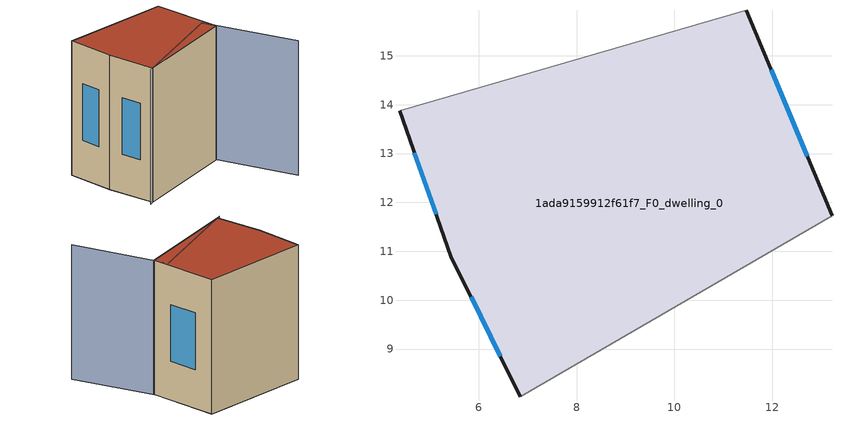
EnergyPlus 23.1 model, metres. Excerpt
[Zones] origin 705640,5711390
1ada9159912f61f7_F0_dwelling_0
 floor ground (EU_floor_Construction): 13.22,11.73 11.47,15.93 4.37,13.87 5.43,10.9 6.85,8.03 z0
 wall outside (EU_wall_Construction): 11.47,15.93 13.22,11.73 / 6.85,8.03 5.43,10.9 4.37,13.87 z0:9
 wall adiabatic (EU_wall_Construction): 4.37,13.87 11.47,15.93 / 13.22,11.73 6.85,8.03 z0:9
 window (EU_Window_Construction): 5.12,11.76 4.68,13.01 / 11.98,14.72 12.72,12.94 / 6.44,8.86 5.84,10.07 z2.6:6.4
 roof outside (EU_roof_Construction): 11.47,15.93 13.22,11.73 6.85,8.03 5.43,10.9 4.37,13.87 z9
shading: 6.61,7.84 12.63,12.49 / 12.63,12.49 16.59,7.36 z0:9
[Building]
EU S2 Campaign: North Axis=0; Terrain=City; Solar Distribution=FullExterior
[Site:Location]
London: Latitude=51.5; Longitude=-0.5; Time Zone=0; Elevation=25
[SizingPeriod:WeatherFileDays]
AnnualSizingPeriod: Begin Month=1; Begin Day of Month=1; End Month=12; End Day of Month=31; Day of Week for Start Day=Monday; Use Weather File Daylight Saving Period=No; Use Weather File Rain and Snow Indicators=No
[MATERIAL]
EU_InternalMass_Material: Roughness=MediumRough; Thickness=0.1; Conductivity=1; Density=1800; Specific Heat=900; Thermal Absorptance=0.9; Solar Absorptance=0.7; Visible Absorptance=0.7
[MATERIAL:NOMASS] Roughness=MediumRough; Thermal Absorptance=0.9; Solar Absorptance=0.7; Visible Absorptance=0.7
Name | Thermal Resistance
EU_wall_NoMass | 0.724719
EU_roof_NoMass | 2.98947
EU_floor_NoMass | 2.39157
[WINDOWMATERIAL:SIMPLEGLAZINGSYSTEM]
EU_Window_SimpleGlazing: UFactor=2.63425; Solar Heat Gain Coefficient=0.76; Visible Transmittance=0.76
[CONSTRUCTION]
EU_wall_Construction: EU_wall_NoMass
EU_roof_Construction: EU_roof_NoMass
EU_floor_Construction: EU_floor_NoMass
EU_InternalMass_Construction: EU_InternalMass_Material
EU_Window_Construction: EU_Window_SimpleGlazing
[ZONE]
1ada9159912f61f7_F0_dwelling_0: Type=1; Multiplier=1; Ceiling Height=autocalculate; Volume=364.871; Floor Area=autocalculate; Part of Total Floor Area=Yes
[INTERNALMASS]
1ada9159912f61f7_F0_dwelling_0_EU_InternalMass: Construction=EU_InternalMass_Construction; Zone or ZoneList=1ada9159912f61f7_F0_dwelling_0; Surface Area=40.5414
[OTHEREQUIPMENT]
EU_Step8_InternalGain_1ada9159912f61f7_F0_dwelling_0_f000: Fuel Type=Electricity; Zone or ZoneList or Space or SpaceList=1ada9159912f61f7_F0_dwelling_0; Schedule=EU_Step8_GainSchedule_1ada9159912f61f7_F0_dwelling_0_f000; Design Level Calculation Method=Watts/Area; Power per Zone Floor Area=1; Fraction Latent=0; Fraction Radiant=0; Fraction Lost=0; Carbon Dioxide Generation Rate=0; EndUse Subcategory=EU_Step8_InternalGains
[ZONEVENTILATION:DESIGNFLOWRATE]
EU_ConstantAir_1ada9159912f61f7_F0_dwelling_0: Zone or ZoneList or Space or SpaceList=1ada9159912f61f7_F0_dwelling_0; Schedule=EU_AlwaysOn; Design Flow Rate Calculation Method=AirChanges/Hour; Air Changes per Hour=0.418135; Ventilation Type=Natural; Fan Pressure Rise=0; Fan Total Efficiency=1; Constant Term Coefficient=1; Temperature Term Coefficient=0; Velocity Term Coefficient=0; Velocity Squared Term Coefficient=0; Minimum Indoor Temperature=-100; Maximum Indoor Temperature=100; Delta Temperature=-100; Minimum Outdoor Temperature=-100; Maximum Outdoor Temperature=100; Maximum Wind Speed=40
[HVACTEMPLATE:THERMOSTAT]
EU_HeatOnly_1ada9159912f61f7_F0_dwelling_0: Constant Heating Setpoint=20; Constant Cooling Setpoint=50
[HVACTEMPLATE:ZONE:IDEALLOADSAIRSYSTEM]
1ada9159912f61f7_F0_dwelling_0: Template Thermostat=EU_HeatOnly_1ada9159912f61f7_F0_dwelling_0; System Availability Schedule=EU_AlwaysOn; Maximum Heating Supply Air Temperature=50; Minimum Cooling Supply Air Temperature=13; Maximum Heating Supply Air Humidity Ratio=0.0156; Minimum Cooling Supply Air Humidity Ratio=0.0077; Heating Limit=NoLimit; Cooling Limit=NoLimit; Heating Availability Schedule=EU_AlwaysOn; Cooling Availability Schedule=EU_CoolingOff; Dehumidification Control Type=ConstantSensibleHeatRatio; Cooling Sensible Heat Ratio=0.7; Dehumidification Setpoint=60; Humidification Control Type=None; Humidification Setpoint=30; Outdoor Air Method=None; Outdoor Air Flow Rate per Person=0.00944; Outdoor Air Flow Rate per Zone Floor Area=0; Outdoor Air Flow Rate per Zone=0; Demand Controlled Ventilation Type=None; Outdoor Air Economizer Type=NoEconomizer; Heat Recovery Type=None; Sensible Heat Recovery Effectiveness=0.7; Latent Heat Recovery Effectiveness=0.65
[SIZING:ZONE]
1ada9159912f61f7_F0_dwelling_0: Zone Cooling Design Supply Air Temperature Input Method=SupplyAirTemperature; Zone Cooling Design Supply Air Temperature=13; Zone Heating Design Supply Air Temperature Input Method=SupplyAirTemperature; Zone Heating Design Supply Air Temperature=50; Zone Cooling Design Supply Air Humidity Ratio=0.008; Zone Heating Design Supply Air Humidity Ratio=0.008; Cooling Design Air Flow Method=DesignDay; Cooling Design Air Flow Rate=0; Cooling Minimum Air Flow per Zone Floor Area=0.000762; Cooling Minimum Air Flow=0; Cooling Minimum Air Flow Fraction=0.2; Heating Design Air Flow Method=DesignDay; Heating Design Air Flow Rate=0; Heating Maximum Air Flow per Zone Floor Area=0.002032; Heating Maximum Air Flow=0.141576; Heating Maximum Air Flow Fraction=0.3; Account for Dedicated Outdoor Air System=No; Dedicated Outdoor Air System Control Strategy=NeutralSupplyAir; Dedicated Outdoor Air Low Setpoint Temperature for Design=autosize; Dedicated Outdoor Air High Setpoint Temperature for Design=autosize; Zone Load Sizing Method=Sensible Load Only No Latent Load; Zone Latent Cooling Design Supply Air Humidity Ratio Input Method=HumidityRatioDifference; Zone Cooling Design Supply Air Humidity Ratio Difference=0.005; Zone Latent Heating Design Supply Air Humidity Ratio Input Method=HumidityRatioDifference; Zone Humidification Design Supply Air Humidity Ratio Difference=0.005
[SCHEDULE:CONSTANT]
Name | Hourly Value
EU_AlwaysOn | 1
EU_CoolingOff | 0
[SCHEDULE:FILE]
EU_Step8_GainSchedule_1ada9159912f61f7_F0_dwelling_0_f000: File=../../schedules/1ada9159912f61f7/1ada9159912f61f7_F0_dwelling_0_f000_gain.csv; Column Number=1; Rows to Skip at Top=0; Number of Hours of Data=8760; Column Separator=Comma; Interpolate to Timestep=No; Minutes per Item=60; Adjust Schedule for Daylight Savings=Yes
